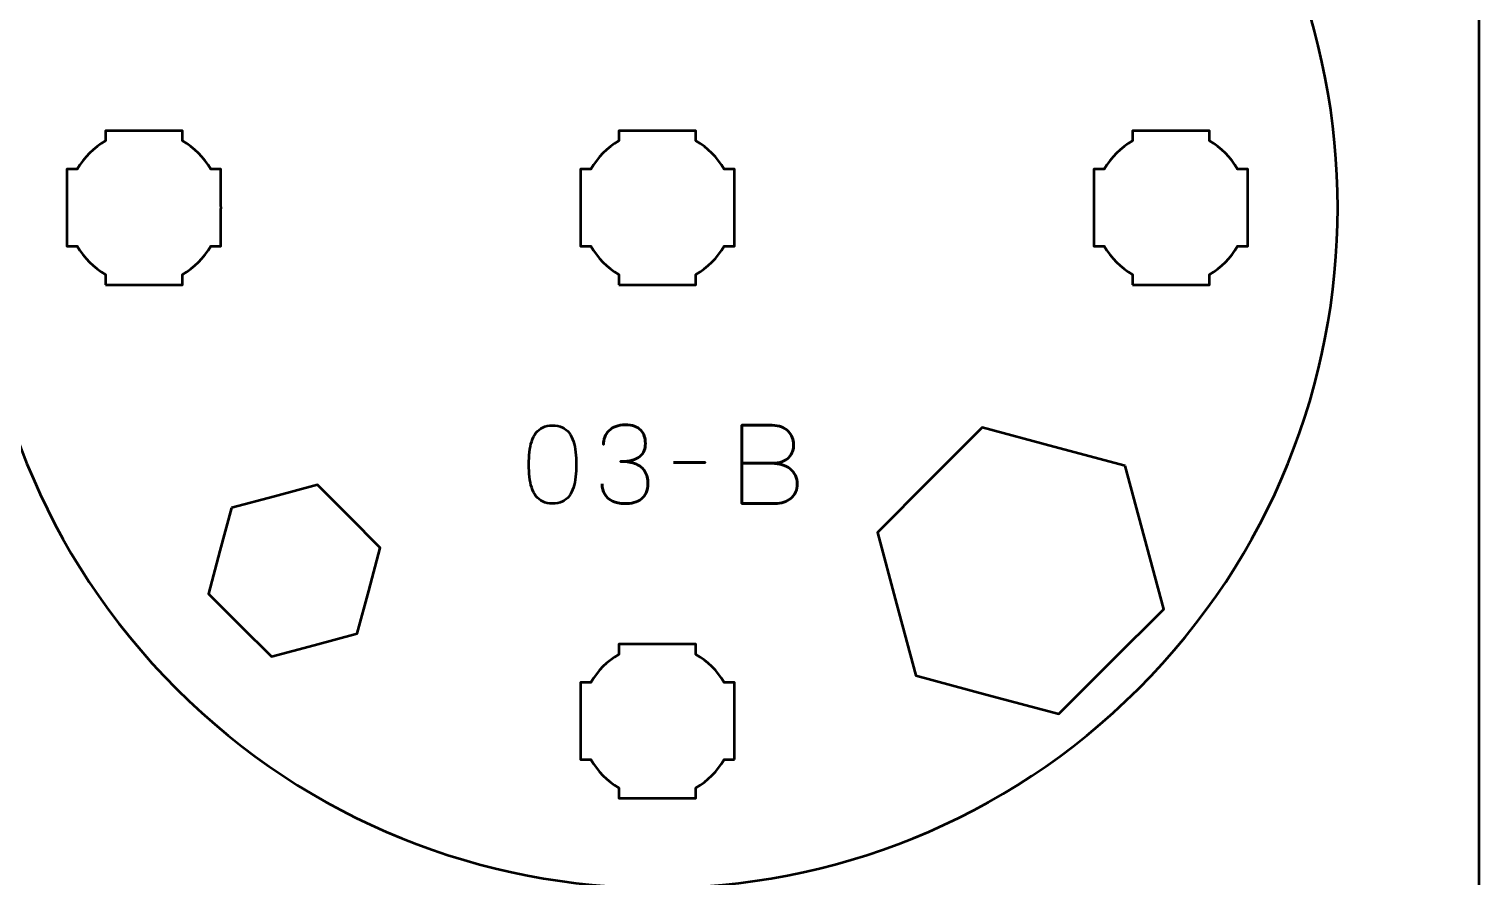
# Model space of a CAD drawing. Header units: centimetres. Extents: x -21 to 0, y -29.7 to 0.
# Drawn here: x -5.65 to 0, y -11.45 to -8.15 of the extents above; entities that cross this region are included whole.
import ezdxf

# ---------------------------------------------------------------- set-up
doc = ezdxf.new("R2010")
doc.units = ezdxf.units.CM
doc.header["$MEASUREMENT"] = 0
doc.layers.add('Layer 1', color=7, linetype='Continuous')

msp = doc.modelspace()

# ---------------------------------------------------------------- linework, layer by layer
at = {"layer": 'Layer 1', "color": 1, "lineweight": 53}
msp.add_open_spline([(-21.00003, -29.19995), (-21.00003, -29.19995), (-21.00003, -2.29992), (-21.00003, -2.29992), (-21.00003, -2.29992), (-21.00003, -2.21709), (-20.93286, -2.14992), (-20.85003, -2.14992), (-20.85003, -2.14992), (-20.7672, -2.14992), (-20.70003, -2.08275), (-20.70003, -1.99992), (-20.70003, -1.99992), (-20.70003, -1.91709), (-20.7672, -1.84992), (-20.85003, -1.84992), (-20.85003, -1.84992), (-20.93286, -1.84992), (-21.00003, -1.78275), (-21.00003, -1.69992), (-21.00003, -1.69992), (-21.00003, -1.61709), (-20.93286, -1.54992), (-20.85003, -1.54992), (-20.85003, -1.54992), (-20.7672, -1.54992), (-20.70003, -1.48275), (-20.70003, -1.39992), (-20.70003, -1.39992), (-20.70003, -1.31709), (-20.7672, -1.24992), (-20.85003, -1.24992), (-20.85003, -1.24992), (-20.93286, -1.24992), (-21.00003, -1.18275), (-21.00003, -1.09992), (-21.00003, -1.09992), (-21.00003, -1.09992), (-21.00003, -0.49992), (-21.00003, -0.49992), (-21.00003, -0.49992), (-21.00003, -0.22295), (-20.77694, 0.00004), (-20.49994, 0.00004), (-20.49994, 0.00004), (-20.49994, 0.00004), (-0.50008, 0.00004), (-0.50008, 0.00004), (-0.50008, 0.00004), (-0.22294, 0.00004), (0.00002, -0.22295), (0.00002, -0.49992), (0.00002, -0.49992), (0.00002, -0.49992), (0.00002, -29.19995), (0.00002, -29.19995), (0.00002, -29.19995), (0.00002, -29.47695), (-0.22294, -29.70004), (-0.50008, -29.70004), (-0.50008, -29.70004), (-0.50008, -29.70004), (-20.49994, -29.70004), (-20.49994, -29.70004), (-20.49994, -29.70004), (-20.77694, -29.70004), (-21.00003, -29.47695), (-21.00003, -29.19995)], degree=3, knots=[0, 0, 0, 0, 0.0588235, 0.0588235, 0.0588235, 0.0588235, 0.1176471, 0.1176471, 0.1176471, 0.1176471, 0.1764706, 0.1764706, 0.1764706, 0.1764706, 0.2352941, 0.2352941, 0.2352941, 0.2352941, 0.2941176, 0.2941176, 0.2941176, 0.2941176, 0.3529412, 0.3529412, 0.3529412, 0.3529412, 0.4117647, 0.4117647, 0.4117647, 0.4117647, 0.4705882, 0.4705882, 0.4705882, 0.4705882, 0.5294118, 0.5294118, 0.5294118, 0.5294118, 0.5882353, 0.5882353, 0.5882353, 0.5882353, 0.6470588, 0.6470588, 0.6470588, 0.6470588, 0.7058824, 0.7058824, 0.7058824, 0.7058824, 0.7647059, 0.7647059, 0.7647059, 0.7647059, 0.8235294, 0.8235294, 0.8235294, 0.8235294, 0.8823529, 0.8823529, 0.8823529, 0.8823529, 0.9411765, 0.9411765, 0.9411765, 0.9411765, 1, 1, 1, 1], dxfattribs=at)
at = {"layer": 'Layer 1', "color": 3, "lineweight": 53}
msp.add_open_spline([(-1.32618, -6.97616), (-0.29148, -8.01086), (-0.29148, -9.6891), (-1.32621, -10.72383), (-1.32621, -10.72383), (-2.36091, -11.75853), (-4.03915, -11.75853), (-5.07385, -10.72383), (-5.07385, -10.72383), (-6.10857, -9.6891), (-6.10857, -8.01086), (-5.07387, -6.97616), (-5.07387, -6.97616), (-4.03915, -5.94143), (-2.36091, -5.94143), (-1.32618, -6.97616)], degree=3, knots=[0, 0, 0, 0, 0.25, 0.25, 0.25, 0.25, 0.5, 0.5, 0.5, 0.5, 0.75, 0.75, 0.75, 0.75, 1, 1, 1, 1], dxfattribs=at)
at = {"layer": 'Layer 1', "lineweight": 53}
for points, knots in [([(-5.35006, -9.14995), (-5.35006, -9.14995), (-5.35006, -9.10975), (-5.35006, -9.10975), (-5.35006, -9.10975), (-5.39558, -9.08342), (-5.43351, -9.04546), (-5.45984, -8.99995), (-5.45984, -8.99995), (-5.45984, -8.99995), (-5.50006, -8.99995), (-5.50006, -8.99995), (-5.50006, -8.99995), (-5.50006, -8.99995), (-5.50006, -8.69995), (-5.50006, -8.69995), (-5.50006, -8.69995), (-5.50006, -8.69995), (-5.45987, -8.69995), (-5.45987, -8.69995), (-5.45987, -8.69995), (-5.43354, -8.65442), (-5.39559, -8.61643), (-5.35006, -8.59007), (-5.35006, -8.59007), (-5.35006, -8.59007), (-5.35006, -8.54995), (-5.35006, -8.54995), (-5.35006, -8.54995), (-5.35006, -8.54995), (-5.20464, -8.54995), (-5.20464, -8.54995), (-5.20464, -8.54995), (-5.20464, -8.54995), (-5.19999, -8.54989), (-5.19999, -8.54989), (-5.19999, -8.54989), (-5.19999, -8.54989), (-5.19535, -8.54995), (-5.19535, -8.54995), (-5.19535, -8.54995), (-5.19535, -8.54995), (-5.05006, -8.54995), (-5.05006, -8.54995), (-5.05006, -8.54995), (-5.05006, -8.54995), (-5.05006, -8.59002), (-5.05006, -8.59002), (-5.05006, -8.59002), (-5.00449, -8.61637), (-4.96648, -8.65437), (-4.94012, -8.69995), (-4.94012, -8.69995), (-4.94012, -8.69995), (-4.90006, -8.69995), (-4.90006, -8.69995), (-4.90006, -8.69995), (-4.90006, -8.69995), (-4.90006, -8.84323), (-4.90006, -8.84323), (-4.90006, -8.84323), (-4.90006, -8.84323), (-4.89998, -8.8499), (-4.89998, -8.8499), (-4.89998, -8.8499), (-4.89998, -8.8499), (-4.90006, -8.85658), (-4.90006, -8.85658), (-4.90006, -8.85658), (-4.90006, -8.85658), (-4.90006, -8.99995), (-4.90006, -8.99995), (-4.90006, -8.99995), (-4.90006, -8.99995), (-4.94016, -8.99995), (-4.94016, -8.99995), (-4.94016, -8.99995), (-4.96652, -9.04549), (-5.00451, -9.08347), (-5.05006, -9.1098), (-5.05006, -9.1098), (-5.05006, -9.1098), (-5.05006, -9.14995), (-5.05006, -9.14995), (-5.05006, -9.14995), (-5.05006, -9.14995), (-5.35006, -9.14995), (-5.35006, -9.14995)], [0, 0, 0, 0, 0.0454545, 0.0454545, 0.0454545, 0.0454545, 0.0909091, 0.0909091, 0.0909091, 0.0909091, 0.1363636, 0.1363636, 0.1363636, 0.1363636, 0.1818182, 0.1818182, 0.1818182, 0.1818182, 0.2272727, 0.2272727, 0.2272727, 0.2272727, 0.2727273, 0.2727273, 0.2727273, 0.2727273, 0.3181818, 0.3181818, 0.3181818, 0.3181818, 0.3636364, 0.3636364, 0.3636364, 0.3636364, 0.4090909, 0.4090909, 0.4090909, 0.4090909, 0.4545455, 0.4545455, 0.4545455, 0.4545455, 0.5, 0.5, 0.5, 0.5, 0.5454545, 0.5454545, 0.5454545, 0.5454545, 0.5909091, 0.5909091, 0.5909091, 0.5909091, 0.6363636, 0.6363636, 0.6363636, 0.6363636, 0.6818182, 0.6818182, 0.6818182, 0.6818182, 0.7272727, 0.7272727, 0.7272727, 0.7272727, 0.7727273, 0.7727273, 0.7727273, 0.7727273, 0.8181818, 0.8181818, 0.8181818, 0.8181818, 0.8636364, 0.8636364, 0.8636364, 0.8636364, 0.9090909, 0.9090909, 0.9090909, 0.9090909, 0.9545455, 0.9545455, 0.9545455, 0.9545455, 1, 1, 1, 1]), ([(-3.35006, -9.14995), (-3.35006, -9.14995), (-3.35006, -9.10975), (-3.35006, -9.10975), (-3.35006, -9.10975), (-3.39558, -9.08342), (-3.43351, -9.04546), (-3.45984, -8.99995), (-3.45984, -8.99995), (-3.45984, -8.99995), (-3.50006, -8.99995), (-3.50006, -8.99995), (-3.50006, -8.99995), (-3.50006, -8.99995), (-3.50006, -8.69995), (-3.50006, -8.69995), (-3.50006, -8.69995), (-3.50006, -8.69995), (-3.45987, -8.69995), (-3.45987, -8.69995), (-3.45987, -8.69995), (-3.43354, -8.65442), (-3.39559, -8.61643), (-3.35006, -8.59007), (-3.35006, -8.59007), (-3.35006, -8.59007), (-3.35006, -8.54995), (-3.35006, -8.54995), (-3.35006, -8.54995), (-3.35006, -8.54995), (-3.20464, -8.54995), (-3.20464, -8.54995), (-3.20464, -8.54995), (-3.20464, -8.54995), (-3.19999, -8.54989), (-3.19999, -8.54989), (-3.19999, -8.54989), (-3.19999, -8.54989), (-3.19535, -8.54995), (-3.19535, -8.54995), (-3.19535, -8.54995), (-3.19535, -8.54995), (-3.05006, -8.54995), (-3.05006, -8.54995), (-3.05006, -8.54995), (-3.05006, -8.54995), (-3.05006, -8.59002), (-3.05006, -8.59002), (-3.05006, -8.59002), (-3.00449, -8.61637), (-2.96648, -8.65437), (-2.94012, -8.69995), (-2.94012, -8.69995), (-2.94012, -8.69995), (-2.90006, -8.69995), (-2.90006, -8.69995), (-2.90006, -8.69995), (-2.90006, -8.69995), (-2.90006, -8.84323), (-2.90006, -8.84323), (-2.90006, -8.84323), (-2.90006, -8.84323), (-2.89998, -8.8499), (-2.89998, -8.8499), (-2.89998, -8.8499), (-2.89998, -8.8499), (-2.90006, -8.85658), (-2.90006, -8.85658), (-2.90006, -8.85658), (-2.90006, -8.85658), (-2.90006, -8.99995), (-2.90006, -8.99995), (-2.90006, -8.99995), (-2.90006, -8.99995), (-2.94016, -8.99995), (-2.94016, -8.99995), (-2.94016, -8.99995), (-2.96652, -9.04549), (-3.00451, -9.08347), (-3.05006, -9.1098), (-3.05006, -9.1098), (-3.05006, -9.1098), (-3.05006, -9.14995), (-3.05006, -9.14995), (-3.05006, -9.14995), (-3.05006, -9.14995), (-3.35006, -9.14995), (-3.35006, -9.14995)], [0, 0, 0, 0, 0.0454545, 0.0454545, 0.0454545, 0.0454545, 0.0909091, 0.0909091, 0.0909091, 0.0909091, 0.1363636, 0.1363636, 0.1363636, 0.1363636, 0.1818182, 0.1818182, 0.1818182, 0.1818182, 0.2272727, 0.2272727, 0.2272727, 0.2272727, 0.2727273, 0.2727273, 0.2727273, 0.2727273, 0.3181818, 0.3181818, 0.3181818, 0.3181818, 0.3636364, 0.3636364, 0.3636364, 0.3636364, 0.4090909, 0.4090909, 0.4090909, 0.4090909, 0.4545455, 0.4545455, 0.4545455, 0.4545455, 0.5, 0.5, 0.5, 0.5, 0.5454545, 0.5454545, 0.5454545, 0.5454545, 0.5909091, 0.5909091, 0.5909091, 0.5909091, 0.6363636, 0.6363636, 0.6363636, 0.6363636, 0.6818182, 0.6818182, 0.6818182, 0.6818182, 0.7272727, 0.7272727, 0.7272727, 0.7272727, 0.7727273, 0.7727273, 0.7727273, 0.7727273, 0.8181818, 0.8181818, 0.8181818, 0.8181818, 0.8636364, 0.8636364, 0.8636364, 0.8636364, 0.9090909, 0.9090909, 0.9090909, 0.9090909, 0.9545455, 0.9545455, 0.9545455, 0.9545455, 1, 1, 1, 1]), ([(-1.35006, -9.14995), (-1.35006, -9.14995), (-1.35006, -9.10975), (-1.35006, -9.10975), (-1.35006, -9.10975), (-1.39558, -9.08342), (-1.43351, -9.04546), (-1.45984, -8.99995), (-1.45984, -8.99995), (-1.45984, -8.99995), (-1.50006, -8.99995), (-1.50006, -8.99995), (-1.50006, -8.99995), (-1.50006, -8.99995), (-1.50006, -8.69995), (-1.50006, -8.69995), (-1.50006, -8.69995), (-1.50006, -8.69995), (-1.45987, -8.69995), (-1.45987, -8.69995), (-1.45987, -8.69995), (-1.43354, -8.65442), (-1.39559, -8.61643), (-1.35006, -8.59007), (-1.35006, -8.59007), (-1.35006, -8.59007), (-1.35006, -8.54995), (-1.35006, -8.54995), (-1.35006, -8.54995), (-1.35006, -8.54995), (-1.20464, -8.54995), (-1.20464, -8.54995), (-1.20464, -8.54995), (-1.20464, -8.54995), (-1.19999, -8.54989), (-1.19999, -8.54989), (-1.19999, -8.54989), (-1.19999, -8.54989), (-1.19535, -8.54995), (-1.19535, -8.54995), (-1.19535, -8.54995), (-1.19535, -8.54995), (-1.05006, -8.54995), (-1.05006, -8.54995), (-1.05006, -8.54995), (-1.05006, -8.54995), (-1.05006, -8.59002), (-1.05006, -8.59002), (-1.05006, -8.59002), (-1.00449, -8.61637), (-0.96648, -8.65437), (-0.94012, -8.69995), (-0.94012, -8.69995), (-0.94012, -8.69995), (-0.90006, -8.69995), (-0.90006, -8.69995), (-0.90006, -8.69995), (-0.90006, -8.69995), (-0.90006, -8.84323), (-0.90006, -8.84323), (-0.90006, -8.84323), (-0.90006, -8.84323), (-0.89998, -8.8499), (-0.89998, -8.8499), (-0.89998, -8.8499), (-0.89998, -8.8499), (-0.90006, -8.85658), (-0.90006, -8.85658), (-0.90006, -8.85658), (-0.90006, -8.85658), (-0.90006, -8.99995), (-0.90006, -8.99995), (-0.90006, -8.99995), (-0.90006, -8.99995), (-0.94016, -8.99995), (-0.94016, -8.99995), (-0.94016, -8.99995), (-0.96652, -9.04549), (-1.00451, -9.08347), (-1.05006, -9.1098), (-1.05006, -9.1098), (-1.05006, -9.1098), (-1.05006, -9.14995), (-1.05006, -9.14995), (-1.05006, -9.14995), (-1.05006, -9.14995), (-1.35006, -9.14995), (-1.35006, -9.14995)], [0, 0, 0, 0, 0.0454545, 0.0454545, 0.0454545, 0.0454545, 0.0909091, 0.0909091, 0.0909091, 0.0909091, 0.1363636, 0.1363636, 0.1363636, 0.1363636, 0.1818182, 0.1818182, 0.1818182, 0.1818182, 0.2272727, 0.2272727, 0.2272727, 0.2272727, 0.2727273, 0.2727273, 0.2727273, 0.2727273, 0.3181818, 0.3181818, 0.3181818, 0.3181818, 0.3636364, 0.3636364, 0.3636364, 0.3636364, 0.4090909, 0.4090909, 0.4090909, 0.4090909, 0.4545455, 0.4545455, 0.4545455, 0.4545455, 0.5, 0.5, 0.5, 0.5, 0.5454545, 0.5454545, 0.5454545, 0.5454545, 0.5909091, 0.5909091, 0.5909091, 0.5909091, 0.6363636, 0.6363636, 0.6363636, 0.6363636, 0.6818182, 0.6818182, 0.6818182, 0.6818182, 0.7272727, 0.7272727, 0.7272727, 0.7272727, 0.7727273, 0.7727273, 0.7727273, 0.7727273, 0.8181818, 0.8181818, 0.8181818, 0.8181818, 0.8636364, 0.8636364, 0.8636364, 0.8636364, 0.9090909, 0.9090909, 0.9090909, 0.9090909, 0.9545455, 0.9545455, 0.9545455, 0.9545455, 1, 1, 1, 1]), ([(-1.37757, -9.85595), (-1.37757, -9.85595), (-1.30286, -10.13478), (-1.30286, -10.13478), (-1.30286, -10.13478), (-1.30286, -10.13478), (-1.22814, -10.41362), (-1.22814, -10.41362), (-1.22814, -10.41362), (-1.22814, -10.41362), (-1.43226, -10.61775), (-1.43226, -10.61775), (-1.43226, -10.61775), (-1.43226, -10.61775), (-1.63639, -10.82187), (-1.63639, -10.82187), (-1.63639, -10.82187), (-1.63639, -10.82187), (-1.91523, -10.74715), (-1.91523, -10.74715), (-1.91523, -10.74715), (-1.91523, -10.74715), (-2.19406, -10.67244), (-2.19406, -10.67244), (-2.19406, -10.67244), (-2.19406, -10.67244), (-2.26878, -10.39361), (-2.26878, -10.39361), (-2.26878, -10.39361), (-2.26878, -10.39361), (-2.34349, -10.11476), (-2.34349, -10.11476), (-2.34349, -10.11476), (-2.34349, -10.11476), (-2.13937, -9.91064), (-2.13937, -9.91064), (-2.13937, -9.91064), (-2.13937, -9.91064), (-1.93525, -9.70652), (-1.93525, -9.70652), (-1.93525, -9.70652), (-1.93525, -9.70652), (-1.6564, -9.78123), (-1.6564, -9.78123), (-1.6564, -9.78123), (-1.6564, -9.78123), (-1.37757, -9.85595), (-1.37757, -9.85595)], [0, 0, 0, 0, 0.0833333, 0.0833333, 0.0833333, 0.0833333, 0.1666667, 0.1666667, 0.1666667, 0.1666667, 0.25, 0.25, 0.25, 0.25, 0.3333333, 0.3333333, 0.3333333, 0.3333333, 0.4166667, 0.4166667, 0.4166667, 0.4166667, 0.5, 0.5, 0.5, 0.5, 0.5833333, 0.5833333, 0.5833333, 0.5833333, 0.6666667, 0.6666667, 0.6666667, 0.6666667, 0.75, 0.75, 0.75, 0.75, 0.8333333, 0.8333333, 0.8333333, 0.8333333, 0.9166667, 0.9166667, 0.9166667, 0.9166667, 1, 1, 1, 1]), ([(-4.85919, -10.01923), (-4.85919, -10.01923), (-4.69189, -9.9744), (-4.69189, -9.9744), (-4.69189, -9.9744), (-4.69189, -9.9744), (-4.52458, -9.92957), (-4.52458, -9.92957), (-4.52458, -9.92957), (-4.52458, -9.92957), (-4.40211, -10.05205), (-4.40211, -10.05205), (-4.40211, -10.05205), (-4.40211, -10.05205), (-4.27963, -10.17452), (-4.27963, -10.17452), (-4.27963, -10.17452), (-4.27963, -10.17452), (-4.32446, -10.34183), (-4.32446, -10.34183), (-4.32446, -10.34183), (-4.32446, -10.34183), (-4.36929, -10.50913), (-4.36929, -10.50913), (-4.36929, -10.50913), (-4.36929, -10.50913), (-4.53659, -10.55396), (-4.53659, -10.55396), (-4.53659, -10.55396), (-4.53659, -10.55396), (-4.7039, -10.59879), (-4.7039, -10.59879), (-4.7039, -10.59879), (-4.7039, -10.59879), (-4.82637, -10.47631), (-4.82637, -10.47631), (-4.82637, -10.47631), (-4.82637, -10.47631), (-4.94885, -10.35384), (-4.94885, -10.35384), (-4.94885, -10.35384), (-4.94885, -10.35384), (-4.90402, -10.18653), (-4.90402, -10.18653), (-4.90402, -10.18653), (-4.90402, -10.18653), (-4.85919, -10.01923), (-4.85919, -10.01923)], [0, 0, 0, 0, 0.0833333, 0.0833333, 0.0833333, 0.0833333, 0.1666667, 0.1666667, 0.1666667, 0.1666667, 0.25, 0.25, 0.25, 0.25, 0.3333333, 0.3333333, 0.3333333, 0.3333333, 0.4166667, 0.4166667, 0.4166667, 0.4166667, 0.5, 0.5, 0.5, 0.5, 0.5833333, 0.5833333, 0.5833333, 0.5833333, 0.6666667, 0.6666667, 0.6666667, 0.6666667, 0.75, 0.75, 0.75, 0.75, 0.8333333, 0.8333333, 0.8333333, 0.8333333, 0.9166667, 0.9166667, 0.9166667, 0.9166667, 1, 1, 1, 1]), ([(-2.89999, -10.99996), (-2.89999, -10.99996), (-2.94019, -10.99996), (-2.94019, -10.99996), (-2.94019, -10.99996), (-2.96652, -11.04548), (-3.00448, -11.08341), (-3.04999, -11.10974), (-3.04999, -11.10974), (-3.04999, -11.10974), (-3.04999, -11.14996), (-3.04999, -11.14996), (-3.04999, -11.14996), (-3.04999, -11.14996), (-3.34999, -11.14996), (-3.34999, -11.14996), (-3.34999, -11.14996), (-3.34999, -11.14996), (-3.34999, -11.10977), (-3.34999, -11.10977), (-3.34999, -11.10977), (-3.39552, -11.08344), (-3.43351, -11.04549), (-3.45987, -10.99996), (-3.45987, -10.99996), (-3.45987, -10.99996), (-3.49999, -10.99996), (-3.49999, -10.99996), (-3.49999, -10.99996), (-3.49999, -10.99996), (-3.49999, -10.85454), (-3.49999, -10.85454), (-3.49999, -10.85454), (-3.49999, -10.85454), (-3.50005, -10.84989), (-3.50005, -10.84989), (-3.50005, -10.84989), (-3.50005, -10.84989), (-3.49999, -10.84525), (-3.49999, -10.84525), (-3.49999, -10.84525), (-3.49999, -10.84525), (-3.49999, -10.69996), (-3.49999, -10.69996), (-3.49999, -10.69996), (-3.49999, -10.69996), (-3.45992, -10.69996), (-3.45992, -10.69996), (-3.45992, -10.69996), (-3.43357, -10.65439), (-3.39557, -10.61638), (-3.34999, -10.59002), (-3.34999, -10.59002), (-3.34999, -10.59002), (-3.34999, -10.54996), (-3.34999, -10.54996), (-3.34999, -10.54996), (-3.34999, -10.54996), (-3.20671, -10.54996), (-3.20671, -10.54996), (-3.20671, -10.54996), (-3.20671, -10.54996), (-3.20004, -10.54988), (-3.20004, -10.54988), (-3.20004, -10.54988), (-3.20004, -10.54988), (-3.19336, -10.54996), (-3.19336, -10.54996), (-3.19336, -10.54996), (-3.19336, -10.54996), (-3.04999, -10.54996), (-3.04999, -10.54996), (-3.04999, -10.54996), (-3.04999, -10.54996), (-3.04999, -10.59006), (-3.04999, -10.59006), (-3.04999, -10.59006), (-3.00445, -10.61642), (-2.96647, -10.65441), (-2.94014, -10.69996), (-2.94014, -10.69996), (-2.94014, -10.69996), (-2.89999, -10.69996), (-2.89999, -10.69996), (-2.89999, -10.69996), (-2.89999, -10.69996), (-2.89999, -10.99996), (-2.89999, -10.99996)], [0, 0, 0, 0, 0.0454545, 0.0454545, 0.0454545, 0.0454545, 0.0909091, 0.0909091, 0.0909091, 0.0909091, 0.1363636, 0.1363636, 0.1363636, 0.1363636, 0.1818182, 0.1818182, 0.1818182, 0.1818182, 0.2272727, 0.2272727, 0.2272727, 0.2272727, 0.2727273, 0.2727273, 0.2727273, 0.2727273, 0.3181818, 0.3181818, 0.3181818, 0.3181818, 0.3636364, 0.3636364, 0.3636364, 0.3636364, 0.4090909, 0.4090909, 0.4090909, 0.4090909, 0.4545455, 0.4545455, 0.4545455, 0.4545455, 0.5, 0.5, 0.5, 0.5, 0.5454545, 0.5454545, 0.5454545, 0.5454545, 0.5909091, 0.5909091, 0.5909091, 0.5909091, 0.6363636, 0.6363636, 0.6363636, 0.6363636, 0.6818182, 0.6818182, 0.6818182, 0.6818182, 0.7272727, 0.7272727, 0.7272727, 0.7272727, 0.7727273, 0.7727273, 0.7727273, 0.7727273, 0.8181818, 0.8181818, 0.8181818, 0.8181818, 0.8636364, 0.8636364, 0.8636364, 0.8636364, 0.9090909, 0.9090909, 0.9090909, 0.9090909, 0.9545455, 0.9545455, 0.9545455, 0.9545455, 1, 1, 1, 1])]:
    msp.add_open_spline(points, degree=3, knots=knots, dxfattribs=at)
at = {"layer": 'Layer 1', "color": 5, "lineweight": 53}
for points, knots in [([(-3.60853, -10.00275), (-3.59372, -10.00268), (-3.58095, -10.00007), (-3.57029, -9.99499), (-3.57029, -9.99499), (-3.55971, -9.98991), (-3.55089, -9.98264), (-3.54384, -9.9734), (-3.54384, -9.9734), (-3.53685, -9.96409), (-3.53135, -9.95308), (-3.52726, -9.94038), (-3.52726, -9.94038), (-3.52323, -9.92768), (-3.52034, -9.91378), (-3.51872, -9.89854), (-3.51872, -9.89854), (-3.51702, -9.8833), (-3.51618, -9.86728), (-3.51625, -9.85035), (-3.51625, -9.85035), (-3.51618, -9.83349), (-3.51702, -9.81747), (-3.51872, -9.8023), (-3.51872, -9.8023), (-3.52034, -9.78713), (-3.52323, -9.77316), (-3.52726, -9.76046), (-3.52726, -9.76046), (-3.53135, -9.74783), (-3.53685, -9.73683), (-3.54384, -9.72744), (-3.54384, -9.72744), (-3.55089, -9.71813), (-3.55971, -9.71086), (-3.57029, -9.70578), (-3.57029, -9.70578), (-3.58095, -9.70063), (-3.59372, -9.69802), (-3.60853, -9.69795), (-3.60853, -9.69795), (-3.62335, -9.69802), (-3.63612, -9.70063), (-3.64678, -9.70578), (-3.64678, -9.70578), (-3.65736, -9.71086), (-3.66618, -9.71813), (-3.67323, -9.72744), (-3.67323, -9.72744), (-3.68022, -9.73683), (-3.68572, -9.74783), (-3.68981, -9.76046), (-3.68981, -9.76046), (-3.69384, -9.77316), (-3.69673, -9.78713), (-3.69835, -9.8023), (-3.69835, -9.8023), (-3.70004, -9.81747), (-3.70089, -9.83349), (-3.70082, -9.85035), (-3.70082, -9.85035), (-3.70089, -9.86728), (-3.70004, -9.8833), (-3.69835, -9.89854), (-3.69835, -9.89854), (-3.69673, -9.91378), (-3.69384, -9.92768), (-3.68981, -9.94038), (-3.68981, -9.94038), (-3.68572, -9.95308), (-3.68022, -9.96409), (-3.67323, -9.9734), (-3.67323, -9.9734), (-3.66618, -9.98264), (-3.65736, -9.98991), (-3.64678, -9.99499), (-3.64678, -9.99499), (-3.63612, -10.00007), (-3.62335, -10.00268), (-3.60853, -10.00275)], [0, 0, 0, 0, 0.05, 0.05, 0.05, 0.05, 0.1, 0.1, 0.1, 0.1, 0.15, 0.15, 0.15, 0.15, 0.2, 0.2, 0.2, 0.2, 0.25, 0.25, 0.25, 0.25, 0.3, 0.3, 0.3, 0.3, 0.35, 0.35, 0.35, 0.35, 0.4, 0.4, 0.4, 0.4, 0.45, 0.45, 0.45, 0.45, 0.5, 0.5, 0.5, 0.5, 0.55, 0.55, 0.55, 0.55, 0.6, 0.6, 0.6, 0.6, 0.65, 0.65, 0.65, 0.65, 0.7, 0.7, 0.7, 0.7, 0.75, 0.75, 0.75, 0.75, 0.8, 0.8, 0.8, 0.8, 0.85, 0.85, 0.85, 0.85, 0.9, 0.9, 0.9, 0.9, 0.95, 0.95, 0.95, 0.95, 1, 1, 1, 1]), ([(-3.60853, -10.00275), (-3.59372, -10.00268), (-3.58095, -10.00007), (-3.57029, -9.99499), (-3.57029, -9.99499), (-3.55971, -9.98991), (-3.55089, -9.98264), (-3.54384, -9.9734), (-3.54384, -9.9734), (-3.53685, -9.96409), (-3.53135, -9.95308), (-3.52726, -9.94038), (-3.52726, -9.94038), (-3.52323, -9.92768), (-3.52034, -9.91378), (-3.51872, -9.89854), (-3.51872, -9.89854), (-3.51702, -9.8833), (-3.51618, -9.86728), (-3.51625, -9.85035), (-3.51625, -9.85035), (-3.51618, -9.83349), (-3.51702, -9.81747), (-3.51872, -9.8023), (-3.51872, -9.8023), (-3.52034, -9.78713), (-3.52323, -9.77316), (-3.52726, -9.76046), (-3.52726, -9.76046), (-3.53135, -9.74783), (-3.53685, -9.73683), (-3.54384, -9.72744), (-3.54384, -9.72744), (-3.55089, -9.71813), (-3.55971, -9.71086), (-3.57029, -9.70578), (-3.57029, -9.70578), (-3.58095, -9.70063), (-3.59372, -9.69802), (-3.60853, -9.69795), (-3.60853, -9.69795), (-3.62335, -9.69802), (-3.63612, -9.70063), (-3.64678, -9.70578), (-3.64678, -9.70578), (-3.65736, -9.71086), (-3.66618, -9.71813), (-3.67323, -9.72744), (-3.67323, -9.72744), (-3.68022, -9.73683), (-3.68572, -9.74783), (-3.68981, -9.76046), (-3.68981, -9.76046), (-3.69384, -9.77316), (-3.69673, -9.78713), (-3.69835, -9.8023), (-3.69835, -9.8023), (-3.70004, -9.81747), (-3.70089, -9.83349), (-3.70082, -9.85035), (-3.70082, -9.85035), (-3.70089, -9.86728), (-3.70004, -9.8833), (-3.69835, -9.89854), (-3.69835, -9.89854), (-3.69673, -9.91378), (-3.69384, -9.92768), (-3.68981, -9.94038), (-3.68981, -9.94038), (-3.68572, -9.95308), (-3.68022, -9.96409), (-3.67323, -9.9734), (-3.67323, -9.9734), (-3.66618, -9.98264), (-3.65736, -9.98991), (-3.64678, -9.99499), (-3.64678, -9.99499), (-3.63612, -10.00007), (-3.62335, -10.00268), (-3.60853, -10.00275)], [0, 0, 0, 0, 0.05, 0.05, 0.05, 0.05, 0.1, 0.1, 0.1, 0.1, 0.15, 0.15, 0.15, 0.15, 0.2, 0.2, 0.2, 0.2, 0.25, 0.25, 0.25, 0.25, 0.3, 0.3, 0.3, 0.3, 0.35, 0.35, 0.35, 0.35, 0.4, 0.4, 0.4, 0.4, 0.45, 0.45, 0.45, 0.45, 0.5, 0.5, 0.5, 0.5, 0.55, 0.55, 0.55, 0.55, 0.6, 0.6, 0.6, 0.6, 0.65, 0.65, 0.65, 0.65, 0.7, 0.7, 0.7, 0.7, 0.75, 0.75, 0.75, 0.75, 0.8, 0.8, 0.8, 0.8, 0.85, 0.85, 0.85, 0.85, 0.9, 0.9, 0.9, 0.9, 0.95, 0.95, 0.95, 0.95, 1, 1, 1, 1]), ([(-3.41592, -9.92613), (-3.41585, -9.94137), (-3.41232, -9.95463), (-3.40534, -9.96613), (-3.40534, -9.96613), (-3.39835, -9.97756), (-3.3884, -9.98652), (-3.37542, -9.99294), (-3.37542, -9.99294), (-3.36244, -9.99936), (-3.34685, -10.00261), (-3.32871, -10.00275), (-3.32871, -10.00275), (-3.3151, -10.00275), (-3.30275, -10.00134), (-3.29153, -9.99838), (-3.29153, -9.99838), (-3.28038, -9.99541), (-3.27079, -9.99083), (-3.26267, -9.98455), (-3.26267, -9.98455), (-3.25456, -9.97827), (-3.24835, -9.97015), (-3.24391, -9.96028), (-3.24391, -9.96028), (-3.23953, -9.95033), (-3.23735, -9.9384), (-3.23728, -9.92443), (-3.23728, -9.92443), (-3.2372, -9.90581), (-3.24101, -9.89007), (-3.24856, -9.8773), (-3.24856, -9.8773), (-3.25611, -9.86453), (-3.26783, -9.85494), (-3.28356, -9.84838), (-3.28356, -9.84838), (-3.29929, -9.84181), (-3.31947, -9.8385), (-3.34395, -9.8385), (-3.34395, -9.8385), (-3.32568, -9.83857), (-3.31037, -9.83688), (-3.29788, -9.83342), (-3.29788, -9.83342), (-3.28546, -9.82996), (-3.27552, -9.82509), (-3.26804, -9.81874), (-3.26804, -9.81874), (-3.26056, -9.81246), (-3.25513, -9.80498), (-3.25188, -9.79638), (-3.25188, -9.79638), (-3.24856, -9.78784), (-3.24694, -9.77846), (-3.24701, -9.76823), (-3.24701, -9.76823), (-3.24694, -9.75799), (-3.24835, -9.74854), (-3.25117, -9.73979), (-3.25117, -9.73979), (-3.25393, -9.73104), (-3.25844, -9.72335), (-3.26458, -9.71679), (-3.26458, -9.71679), (-3.27072, -9.71023), (-3.27883, -9.70508), (-3.28878, -9.70141), (-3.28878, -9.70141), (-3.2988, -9.69774), (-3.31101, -9.69591), (-3.32533, -9.69584), (-3.32533, -9.69584), (-3.33958, -9.69591), (-3.35207, -9.69802), (-3.36265, -9.70212), (-3.36265, -9.70212), (-3.37331, -9.70621), (-3.38205, -9.71178), (-3.38911, -9.71891), (-3.38911, -9.71891), (-3.39609, -9.72603), (-3.40132, -9.73415), (-3.40477, -9.74332), (-3.40477, -9.74332), (-3.4083, -9.75249), (-3.40999, -9.76223), (-3.40999, -9.77246), (-3.40999, -9.77246), (-3.40999, -9.76223), (-3.4083, -9.75249), (-3.40477, -9.74332), (-3.40477, -9.74332), (-3.40132, -9.73415), (-3.39609, -9.72603), (-3.38911, -9.71891), (-3.38911, -9.71891), (-3.38205, -9.71178), (-3.37331, -9.70621), (-3.36265, -9.70212), (-3.36265, -9.70212), (-3.35207, -9.69802), (-3.33958, -9.69591), (-3.32533, -9.69584), (-3.32533, -9.69584), (-3.31101, -9.69591), (-3.2988, -9.69774), (-3.28878, -9.70141), (-3.28878, -9.70141), (-3.27883, -9.70508), (-3.27072, -9.71023), (-3.26458, -9.71679), (-3.26458, -9.71679), (-3.25844, -9.72335), (-3.25393, -9.73104), (-3.25117, -9.73979), (-3.25117, -9.73979), (-3.24835, -9.74854), (-3.24694, -9.75799), (-3.24701, -9.76823), (-3.24701, -9.76823), (-3.24694, -9.77846), (-3.24856, -9.78784), (-3.25188, -9.79638), (-3.25188, -9.79638), (-3.25513, -9.80498), (-3.26056, -9.81246), (-3.26804, -9.81874), (-3.26804, -9.81874), (-3.27552, -9.82509), (-3.28546, -9.82996), (-3.29788, -9.83342), (-3.29788, -9.83342), (-3.31037, -9.83688), (-3.32568, -9.83857), (-3.34395, -9.8385), (-3.34395, -9.8385), (-3.31947, -9.8385), (-3.29929, -9.84181), (-3.28356, -9.84838), (-3.28356, -9.84838), (-3.26783, -9.85494), (-3.25611, -9.86453), (-3.24856, -9.8773), (-3.24856, -9.8773), (-3.24101, -9.89007), (-3.2372, -9.90581), (-3.23728, -9.92443), (-3.23728, -9.92443), (-3.23735, -9.9384), (-3.23953, -9.95033), (-3.24391, -9.96028), (-3.24391, -9.96028), (-3.24835, -9.97015), (-3.25456, -9.97827), (-3.26267, -9.98455), (-3.26267, -9.98455), (-3.27079, -9.99083), (-3.28038, -9.99541), (-3.29153, -9.99838), (-3.29153, -9.99838), (-3.30275, -10.00134), (-3.3151, -10.00275), (-3.32871, -10.00275), (-3.32871, -10.00275), (-3.34685, -10.00261), (-3.36244, -9.99936), (-3.37542, -9.99294), (-3.37542, -9.99294), (-3.3884, -9.98652), (-3.39835, -9.97756), (-3.40534, -9.96613), (-3.40534, -9.96613), (-3.41232, -9.95463), (-3.41585, -9.94137), (-3.41592, -9.92613)], [0, 0, 0, 0, 0.0227273, 0.0227273, 0.0227273, 0.0227273, 0.0454545, 0.0454545, 0.0454545, 0.0454545, 0.0681818, 0.0681818, 0.0681818, 0.0681818, 0.0909091, 0.0909091, 0.0909091, 0.0909091, 0.1136364, 0.1136364, 0.1136364, 0.1136364, 0.1363636, 0.1363636, 0.1363636, 0.1363636, 0.1590909, 0.1590909, 0.1590909, 0.1590909, 0.1818182, 0.1818182, 0.1818182, 0.1818182, 0.2045455, 0.2045455, 0.2045455, 0.2045455, 0.2272727, 0.2272727, 0.2272727, 0.2272727, 0.25, 0.25, 0.25, 0.25, 0.2727273, 0.2727273, 0.2727273, 0.2727273, 0.2954545, 0.2954545, 0.2954545, 0.2954545, 0.3181818, 0.3181818, 0.3181818, 0.3181818, 0.3409091, 0.3409091, 0.3409091, 0.3409091, 0.3636364, 0.3636364, 0.3636364, 0.3636364, 0.3863636, 0.3863636, 0.3863636, 0.3863636, 0.4090909, 0.4090909, 0.4090909, 0.4090909, 0.4318182, 0.4318182, 0.4318182, 0.4318182, 0.4545455, 0.4545455, 0.4545455, 0.4545455, 0.4772727, 0.4772727, 0.4772727, 0.4772727, 0.5, 0.5, 0.5, 0.5, 0.5227273, 0.5227273, 0.5227273, 0.5227273, 0.5454545, 0.5454545, 0.5454545, 0.5454545, 0.5681818, 0.5681818, 0.5681818, 0.5681818, 0.5909091, 0.5909091, 0.5909091, 0.5909091, 0.6136364, 0.6136364, 0.6136364, 0.6136364, 0.6363636, 0.6363636, 0.6363636, 0.6363636, 0.6590909, 0.6590909, 0.6590909, 0.6590909, 0.6818182, 0.6818182, 0.6818182, 0.6818182, 0.7045455, 0.7045455, 0.7045455, 0.7045455, 0.7272727, 0.7272727, 0.7272727, 0.7272727, 0.75, 0.75, 0.75, 0.75, 0.7727273, 0.7727273, 0.7727273, 0.7727273, 0.7954545, 0.7954545, 0.7954545, 0.7954545, 0.8181818, 0.8181818, 0.8181818, 0.8181818, 0.8409091, 0.8409091, 0.8409091, 0.8409091, 0.8636364, 0.8636364, 0.8636364, 0.8636364, 0.8863636, 0.8863636, 0.8863636, 0.8863636, 0.9090909, 0.9090909, 0.9090909, 0.9090909, 0.9318182, 0.9318182, 0.9318182, 0.9318182, 0.9545455, 0.9545455, 0.9545455, 0.9545455, 0.9772727, 0.9772727, 0.9772727, 0.9772727, 1, 1, 1, 1]), ([(-2.87152, -9.84569), (-2.87152, -9.84569), (-2.75426, -9.84569), (-2.75426, -9.84569), (-2.75426, -9.84569), (-2.73902, -9.84562), (-2.72604, -9.84351), (-2.7151, -9.83934), (-2.7151, -9.83934), (-2.70423, -9.83525), (-2.69542, -9.82968), (-2.68857, -9.82269), (-2.68857, -9.82269), (-2.68173, -9.81571), (-2.67679, -9.80781), (-2.67368, -9.79906), (-2.67368, -9.79906), (-2.67065, -9.79038), (-2.66924, -9.78135), (-2.66959, -9.77204), (-2.66959, -9.77204), (-2.67002, -9.76272), (-2.67199, -9.75369), (-2.67552, -9.74487), (-2.67552, -9.74487), (-2.67898, -9.73605), (-2.6842, -9.72808), (-2.69104, -9.72095), (-2.69104, -9.72095), (-2.69788, -9.71383), (-2.70642, -9.70818), (-2.71679, -9.70402), (-2.71679, -9.70402), (-2.72717, -9.69979), (-2.73937, -9.6976), (-2.75341, -9.69753), (-2.75341, -9.69753), (-2.75341, -9.69753), (-2.87152, -9.69753), (-2.87152, -9.69753), (-2.87152, -9.69753), (-2.87152, -9.69753), (-2.87152, -10.00275), (-2.87152, -10.00275), (-2.87152, -10.00275), (-2.87152, -10.00275), (-2.74156, -10.00275), (-2.74156, -10.00275), (-2.74156, -10.00275), (-2.72942, -10.00275), (-2.71813, -10.00099), (-2.70769, -9.99753), (-2.70769, -9.99753), (-2.69725, -9.994), (-2.68815, -9.98899), (-2.68025, -9.98229), (-2.68025, -9.98229), (-2.67241, -9.97566), (-2.66628, -9.96761), (-2.6619, -9.95809), (-2.6619, -9.95809), (-2.65753, -9.94856), (-2.65527, -9.93777), (-2.6552, -9.9257), (-2.6552, -9.9257), (-2.65548, -9.91357), (-2.65802, -9.90263), (-2.66289, -9.89283), (-2.66289, -9.89283), (-2.66776, -9.88302), (-2.67453, -9.87462), (-2.68328, -9.86757), (-2.68328, -9.86757), (-2.69203, -9.86058), (-2.70247, -9.85515), (-2.71447, -9.85141), (-2.71447, -9.85141), (-2.72646, -9.84767), (-2.73972, -9.84577), (-2.75426, -9.84569), (-2.75426, -9.84569), (-2.73972, -9.84577), (-2.72646, -9.84767), (-2.71447, -9.85141), (-2.71447, -9.85141), (-2.70247, -9.85515), (-2.69203, -9.86058), (-2.68328, -9.86757), (-2.68328, -9.86757), (-2.67453, -9.87462), (-2.66776, -9.88302), (-2.66289, -9.89283), (-2.66289, -9.89283), (-2.65802, -9.90263), (-2.65548, -9.91357), (-2.6552, -9.9257), (-2.6552, -9.9257), (-2.65527, -9.93777), (-2.65753, -9.94856), (-2.6619, -9.95809), (-2.6619, -9.95809), (-2.66628, -9.96761), (-2.67241, -9.97566), (-2.68025, -9.98229), (-2.68025, -9.98229), (-2.68815, -9.98899), (-2.69725, -9.994), (-2.70769, -9.99753), (-2.70769, -9.99753), (-2.71813, -10.00099), (-2.72942, -10.00275), (-2.74156, -10.00275), (-2.74156, -10.00275), (-2.74156, -10.00275), (-2.87152, -10.00275), (-2.87152, -10.00275), (-2.87152, -10.00275), (-2.87152, -10.00275), (-2.87152, -9.69753), (-2.87152, -9.69753), (-2.87152, -9.69753), (-2.87152, -9.69753), (-2.75341, -9.69753), (-2.75341, -9.69753), (-2.75341, -9.69753), (-2.73937, -9.6976), (-2.72717, -9.69979), (-2.71679, -9.70402), (-2.71679, -9.70402), (-2.70642, -9.70818), (-2.69788, -9.71383), (-2.69104, -9.72095), (-2.69104, -9.72095), (-2.6842, -9.72808), (-2.67898, -9.73605), (-2.67552, -9.74487), (-2.67552, -9.74487), (-2.67199, -9.75369), (-2.67002, -9.76272), (-2.66959, -9.77204), (-2.66959, -9.77204), (-2.66924, -9.78135), (-2.67065, -9.79038), (-2.67368, -9.79906), (-2.67368, -9.79906), (-2.67679, -9.80781), (-2.68173, -9.81571), (-2.68857, -9.82269), (-2.68857, -9.82269), (-2.69542, -9.82968), (-2.70423, -9.83525), (-2.7151, -9.83934), (-2.7151, -9.83934), (-2.72604, -9.84351), (-2.73902, -9.84562), (-2.75426, -9.84569), (-2.75426, -9.84569), (-2.75426, -9.84569), (-2.87152, -9.84569), (-2.87152, -9.84569)], [0, 0, 0, 0, 0.025, 0.025, 0.025, 0.025, 0.05, 0.05, 0.05, 0.05, 0.075, 0.075, 0.075, 0.075, 0.1, 0.1, 0.1, 0.1, 0.125, 0.125, 0.125, 0.125, 0.15, 0.15, 0.15, 0.15, 0.175, 0.175, 0.175, 0.175, 0.2, 0.2, 0.2, 0.2, 0.225, 0.225, 0.225, 0.225, 0.25, 0.25, 0.25, 0.25, 0.275, 0.275, 0.275, 0.275, 0.3, 0.3, 0.3, 0.3, 0.325, 0.325, 0.325, 0.325, 0.35, 0.35, 0.35, 0.35, 0.375, 0.375, 0.375, 0.375, 0.4, 0.4, 0.4, 0.4, 0.425, 0.425, 0.425, 0.425, 0.45, 0.45, 0.45, 0.45, 0.475, 0.475, 0.475, 0.475, 0.5, 0.5, 0.5, 0.5, 0.525, 0.525, 0.525, 0.525, 0.55, 0.55, 0.55, 0.55, 0.575, 0.575, 0.575, 0.575, 0.6, 0.6, 0.6, 0.6, 0.625, 0.625, 0.625, 0.625, 0.65, 0.65, 0.65, 0.65, 0.675, 0.675, 0.675, 0.675, 0.7, 0.7, 0.7, 0.7, 0.725, 0.725, 0.725, 0.725, 0.75, 0.75, 0.75, 0.75, 0.775, 0.775, 0.775, 0.775, 0.8, 0.8, 0.8, 0.8, 0.825, 0.825, 0.825, 0.825, 0.85, 0.85, 0.85, 0.85, 0.875, 0.875, 0.875, 0.875, 0.9, 0.9, 0.9, 0.9, 0.925, 0.925, 0.925, 0.925, 0.95, 0.95, 0.95, 0.95, 0.975, 0.975, 0.975, 0.975, 1, 1, 1, 1]), ([(-3.13737, -9.84315), (-3.13737, -9.84315), (-3.01418, -9.84315), (-3.01418, -9.84315), (-3.01418, -9.84315), (-3.01418, -9.84315), (-3.13737, -9.84315), (-3.13737, -9.84315)], [0, 0, 0, 0, 0.5, 0.5, 0.5, 0.5, 1, 1, 1, 1])]:
    msp.add_open_spline(points, degree=3, knots=knots, dxfattribs=at)

doc.saveas('drawing.dxf')
